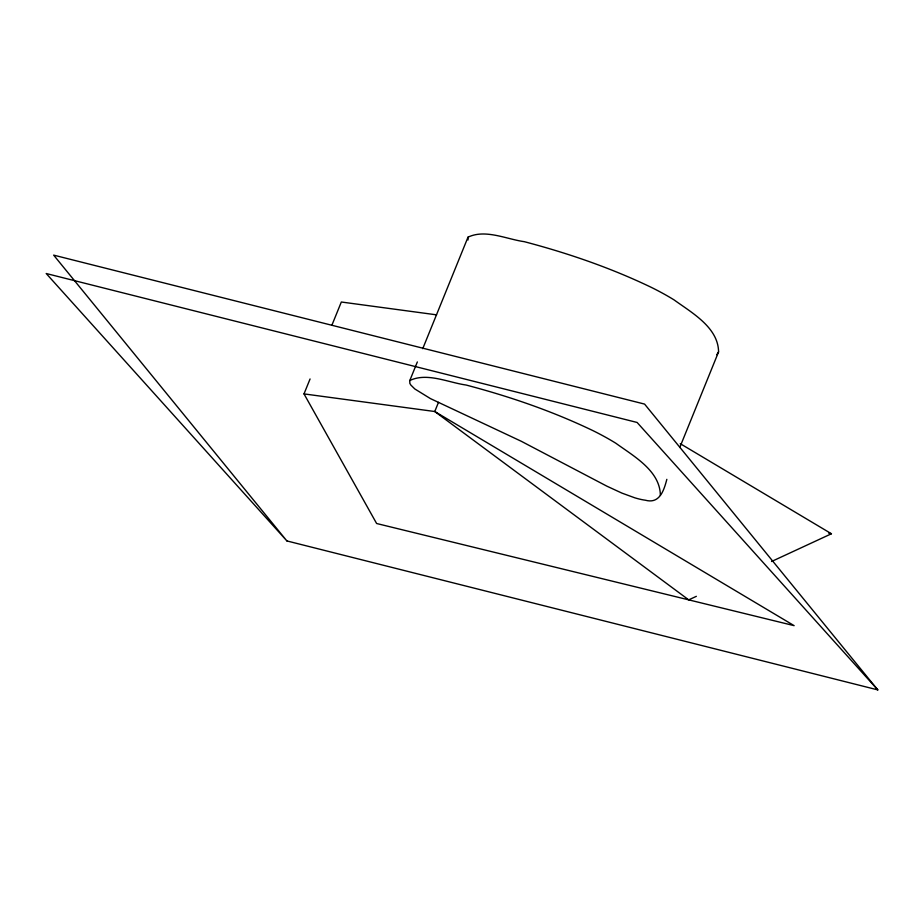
<?xml version="1.0" encoding="UTF-8"?>
<svg xmlns="http://www.w3.org/2000/svg" width="924" height="924" viewBox="0 0 924 924"><rect width="100%" height="100%" fill="white"/><g stroke="black" fill="none" stroke-linecap="round" stroke-linejoin="round"><path stroke-width="1.39" d="M660.371 495.264C660.071 470.72 633.471 456.04 615.858 443.254A92.7 24.151 22.1 0 0 592.815 430.572C552.286 411.122 509.551 396.465 466.112 385.031C448.232 382.524 427.038 372.21 409.806 380.526L409.829 383.344L410.834 385.042L414.818 388.969L430.445 398.602L521.355 441.314L606.814 486.139L621.91 493.104L634.834 497.828A28.54 7.438 22.1 0 0 645.391 500.219C659.517 504.134 663.882 490.69 666.839 479.337M679.775 447.482L718.572 351.905C718.283 327.373 691.672 312.682 674.07 299.896A92.7 24.151 22.1 0 0 651.016 287.225C610.498 267.775 567.763 253.118 524.324 241.684C506.433 239.166 485.25 228.863 468.006 237.179L422.742 348.671M468.006 237.179L468.029 239.997M304.008 393.901L434.765 411.515L794.132 625.652L376.622 523.504L304.008 393.901L310.071 378.967M331.993 324.982L341.326 302.009L436.555 314.841M409.806 380.526L417.348 361.942M438.496 402.321L434.765 411.515L688.715 599.861L696.361 596.327M718.572 351.905L716.77 354.701M771.552 561.503L831.438 533.76L680.26 443.67M828.643 533.079L831.438 533.76M286.89 540.933L877.8 689.893L644.571 404.088L53.661 255.128L286.89 540.933L46.2 273.516L637.11 422.464L877.8 689.893"/></g></svg>
